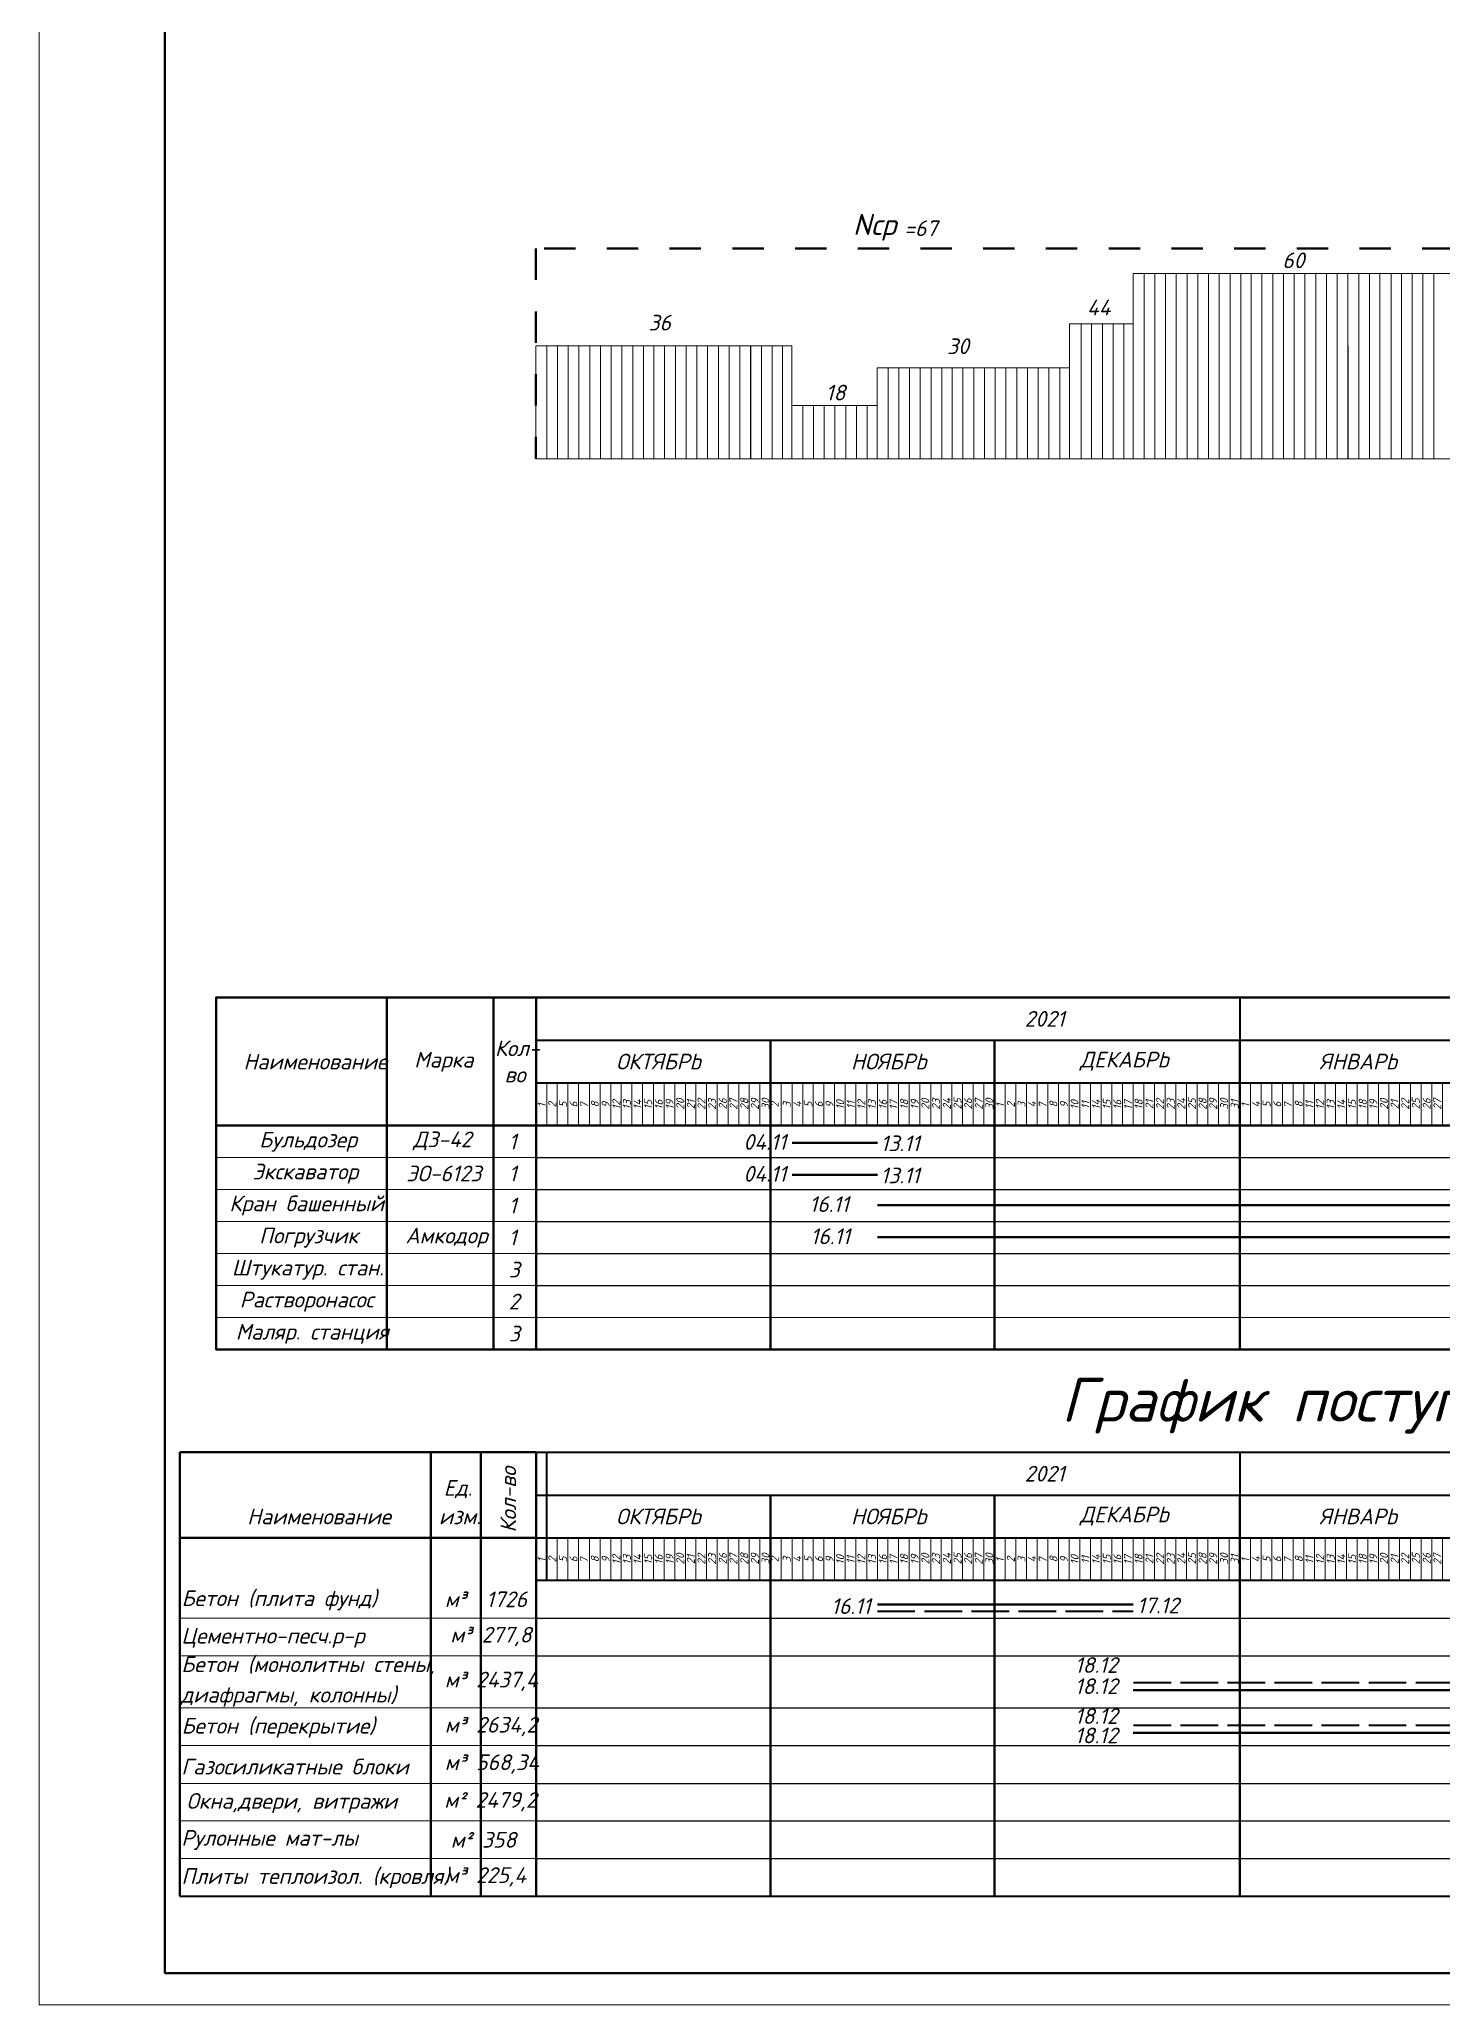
# Model space of a CAD drawing. Header units: millimetres. Extents: x 2279 to 5236, y 896 to 2828.
# Drawn here: x 2279.1 to 2502.8, y 1403.1 to 1716.2 of the extents above; entities that cross this region are included whole.
import ezdxf

# ---------------------------------------------------------------- set-up
doc = ezdxf.new("R2010")
doc.units = ezdxf.units.MM
doc.linetypes.add('1 Граница асфальта 2-1', pattern=[1.5, 0.5, -0.5, 0.5])
doc.linetypes.add('ACAD_ISO02W100', pattern=[15, 12, -3])
for name, color, linetype in [('PDF _!!ОСНОВНАЯ', 7, 'Continuous'), ('PDF _!!ТОНКАЯ', 7, 'Continuous'), ('PDF _0', 7, 'Continuous'), ('PDF _Текст', 7, 'Continuous')]:
    doc.layers.add(name, color=color, linetype=linetype)
doc.layers.add('Тонкие', color=83, linetype='Continuous', lineweight=15)
doc.styles.add('PDF ISOCPEUR Italic', font='isocpeui.ttf')

msp = doc.modelspace()

# ---------------------------------------------------------------- linework, layer by layer
at = {"linetype": '1 Граница асфальта 2-1', "lineweight": 50, "ltscale": 10}
for p, q in [((2934.59, 1682.89), (2358.28, 1682.89)), ((2358.28, 1682.89), (2358.28, 1649.41))]:
    msp.add_line(p, q, dxfattribs=at)
at = {"lineweight": 20, "ltscale": 10}
for p, q in [((2453.52, 1649.41), (2453.52, 1678.91)), ((2453.52, 1678.91), (2506.24, 1678.91)), ((2460.35, 1649.41), (2460.35, 1678.91)), ((2467.19, 1649.41), (2467.19, 1678.91)), ((2474.03, 1649.41), (2474.03, 1678.91)), ((2480.86, 1649.41), (2480.86, 1678.91)), ((2486.01, 1649.41), (2486.01, 1678.91)), ((2499.68, 1649.41), (2499.68, 1678.91)), ((2443.35, 1670.91), (2443.35, 1649.41)), ((2443.35, 1649.41), (2443.35, 1670.91)), ((2443.35, 1670.91), (2453.52, 1670.91)), ((2445.18, 1649.41), (2445.18, 1670.91)), ((2358.28, 1649.41), (2358.28, 1667.41)), ((2358.28, 1667.41), (2399.09, 1667.41)), ((2365.12, 1649.41), (2365.12, 1667.41)), ((2371.96, 1649.41), (2371.96, 1667.41)), ((2378.8, 1649.41), (2378.8, 1667.41)), ((2385.63, 1649.41), (2385.63, 1667.41)), ((2390.78, 1649.41), (2390.78, 1667.41)), ((2399.09, 1667.41), (2399.09, 1649.41)), ((2399.09, 1649.41), (2399.09, 1667.41)), ((2419.52, 1649.41), (2419.52, 1663.91)), ((2426.36, 1649.41), (2426.36, 1663.91)), ((2433.2, 1649.41), (2433.2, 1663.91)), ((2440.03, 1649.41), (2440.03, 1663.91)), ((2399.09, 1649.41), (2399.09, 1657.91)), ((2399.09, 1657.91), (2412.68, 1657.91)), ((2405.93, 1649.41), (2405.93, 1657.91)), ((2358.28, 1649.41), (2934.59, 1649.41))]:
    msp.add_line(p, q, dxfattribs=at)
at = {"linetype": 'ACAD_ISO02W100', "lineweight": 20, "ltscale": 10}
for p, q in [((2412.68, 1649.41), (2412.68, 1663.91)), ((2412.68, 1663.91), (2422.89, 1663.91)), ((2422.89, 1663.91), (2443.35, 1663.91))]:
    msp.add_line(p, q, dxfattribs=at)
at = {"lineweight": 53, "ltscale": 10}
for p, q in [((2358.31, 1491.09), (2301.49, 1491.09)), ((2301.49, 1420.35), (2301.49, 1491.09)), ((2358.31, 1477.46), (2301.49, 1477.46))]:
    msp.add_line(p, q, dxfattribs=at)
at = {"linetype": 'ACAD_ISO02W100', "lineweight": 40, "ltscale": 0.5}
for p, q in [((2412.71, 1465.77), (2453.52, 1465.77)), ((2453.54, 1454.41), (2598, 1454.41)), ((2453.54, 1447.63), (2598, 1447.63))]:
    msp.add_line(p, q, dxfattribs=at)
at = {"layer": 'PDF _!!ОСНОВНАЯ', "lineweight": 50}
msp.add_lwpolyline([(2299.1, 1408.07), (3115.1, 1408.07), (3115.1, 1992.03), (2299.1, 1992.03)], close=True, dxfattribs=at)
for points in [[(2395.69, 1556.75), (2395.69, 1507.47)], [(2431.37, 1556.75), (2431.37, 1507.47)], [(2470.49, 1556.75), (2470.49, 1507.47)], [(2412.71, 1540.41), (2399.12, 1540.41)], [(2412.71, 1535.28), (2399.12, 1535.28)], [(2647.28, 1530.46), (2412.71, 1530.46)], [(2830.89, 1525.38), (2412.71, 1525.38)], [(2395.69, 1484.27), (2395.69, 1420.35)], [(2395.69, 1484.27), (2395.69, 1434.99)], [(2431.37, 1484.27), (2431.37, 1420.35)], [(2470.49, 1484.27), (2470.49, 1420.35)], [(2412.71, 1466.83), (2453.52, 1466.83)], [(2453.52, 1453.2), (2598, 1453.2)], [(2453.52, 1446.41), (2598, 1446.41)]]:
    msp.add_lwpolyline(points, dxfattribs=at)
at = {"layer": 'PDF _!!ТОНКАЯ', "lineweight": 50}
msp.add_lwpolyline([(2965.22, 1507.47), (2307.29, 1507.47), (2307.29, 1563.56), (2965.22, 1563.56)], close=True, dxfattribs=at)
for points in [[(2334.51, 1563.56), (2334.51, 1507.47)], [(2351.49, 1563.56), (2351.49, 1507.47)], [(2358.31, 1563.56), (2358.31, 1507.47)], [(2307.29, 1543.16), (2965.22, 1543.16)], [(2341.5, 1491.09), (2341.5, 1420.35)], [(2349.5, 1491.09), (2349.5, 1420.35)], [(2358.31, 1491.09), (2358.31, 1420.35)]]:
    msp.add_lwpolyline(points, dxfattribs=at)
at = {"layer": 'PDF _!!ТОНКАЯ', "lineweight": 40}
for points in [[(2965.22, 1543.16), (2358.31, 1543.16), (2358.31, 1549.98), (2358.31, 1563.56), (2965.22, 1563.56)], [(2914.2, 1470.68), (2360, 1470.68), (2360, 1477.5), (2360, 1491.09), (2914.2, 1491.09)]]:
    msp.add_lwpolyline(points, close=True, dxfattribs=at)
for points in [[(2470.49, 1563.56), (2470.49, 1543.16)], [(2358.31, 1556.75), (2965.22, 1556.75)], [(2358.31, 1549.98), (2965.22, 1549.98)], [(2301.49, 1420.35), (2914.2, 1420.35), (2914.2, 1470.68), (2358.31, 1470.68), (2358.31, 1477.46), (2358.31, 1491.09), (2914.2, 1491.09), (2914.2, 1470.68)], [(2470.49, 1491.09), (2470.49, 1470.68)], [(2358.31, 1484.27), (2912.51, 1484.27)], [(2360, 1484.27), (2914.2, 1484.27)], [(2358.31, 1477.46), (2912.51, 1477.46)], [(2360, 1477.46), (2914.2, 1477.5)]]:
    msp.add_lwpolyline(points, dxfattribs=at)
at = {"layer": 'PDF _!!ТОНКАЯ', "lineweight": 20}
for points in [[(2307.29, 1538.08), (2358.31, 1538.08)], [(2307.29, 1532.96), (2358.31, 1532.96)], [(2307.29, 1527.88), (2358.31, 1527.88)], [(2307.29, 1522.75), (2358.31, 1522.75)], [(2307.29, 1517.67), (2358.31, 1517.67)], [(2307.29, 1512.55), (2965.22, 1512.55)], [(2301.49, 1464.67), (2358.31, 1464.67)], [(2301.49, 1458.66), (2358.31, 1458.66)], [(2301.49, 1450.36), (2358.31, 1450.36)], [(2301.49, 1444.35), (2358.31, 1444.35)], [(2301.49, 1438.34), (2358.31, 1438.34)], [(2301.49, 1432.37), (2358.31, 1432.37)], [(2301.49, 1426.36), (2358.31, 1426.36)]]:
    msp.add_lwpolyline(points, dxfattribs=at)
at = {"layer": 'PDF _!!ТОНКАЯ', "lineweight": 25}
for points in [[(2358.31, 1538.08), (2965.22, 1538.08)], [(2358.31, 1532.96), (2965.22, 1532.96)], [(2358.31, 1527.88), (2965.22, 1527.88)], [(2358.31, 1522.75), (2965.22, 1522.75)], [(2358.31, 1517.67), (2965.22, 1517.67)], [(2358.31, 1464.67), (2912.51, 1464.67)], [(2358.31, 1458.66), (2912.51, 1458.66)], [(2358.31, 1450.36), (2912.51, 1450.36)], [(2358.31, 1444.35), (2912.51, 1444.35)], [(2358.31, 1438.34), (2912.51, 1438.34)], [(2358.31, 1432.37), (2912.51, 1432.37)], [(2358.31, 1426.36), (2912.51, 1426.36)]]:
    msp.add_lwpolyline(points, dxfattribs=at)
at = {"layer": 'PDF _0', "lineweight": 20}
for points in [[(2455.27, 1649.41), (2455.27, 1656.19), (2455.27, 1678.91)], [(2456.97, 1649.41), (2456.97, 1656.19), (2456.97, 1678.91)], [(2458.66, 1649.41), (2458.66, 1656.19), (2458.66, 1678.91)], [(2460.35, 1649.41), (2460.35, 1656.19), (2460.35, 1678.91)], [(2462.11, 1649.41), (2462.11, 1656.19), (2462.11, 1678.91)], [(2463.8, 1649.41), (2463.8, 1656.19), (2463.8, 1678.91)], [(2465.5, 1649.41), (2465.5, 1656.19), (2465.5, 1678.91)], [(2467.19, 1649.41), (2467.19, 1656.19), (2467.19, 1678.91)], [(2468.95, 1649.41), (2468.95, 1656.19), (2468.95, 1678.91)], [(2470.64, 1649.41), (2470.64, 1656.19), (2470.64, 1678.91)], [(2472.33, 1649.41), (2472.33, 1656.19), (2472.33, 1678.91)], [(2474.03, 1649.41), (2474.03, 1656.19), (2474.03, 1678.91)], [(2475.78, 1649.41), (2475.78, 1656.19), (2475.78, 1678.91)], [(2477.48, 1649.41), (2477.48, 1656.19), (2477.48, 1678.91)], [(2479.17, 1649.41), (2479.17, 1656.19), (2479.17, 1678.91)], [(2480.86, 1649.41), (2480.86, 1656.19), (2480.86, 1678.91)], [(2482.62, 1649.41), (2482.62, 1656.19), (2482.62, 1678.91)], [(2484.31, 1649.41), (2484.31, 1656.19), (2484.31, 1678.91)], [(2486.01, 1649.41), (2486.01, 1656.19), (2486.01, 1678.91)], [(2487.7, 1649.41), (2487.7, 1656.19), (2487.7, 1678.91)], [(2489.46, 1649.41), (2489.46, 1656.19), (2489.46, 1678.91)], [(2491.15, 1649.41), (2491.15, 1656.19), (2491.15, 1678.91)], [(2492.84, 1649.41), (2492.84, 1656.19), (2492.84, 1678.91)], [(2494.6, 1649.41), (2494.6, 1656.19), (2494.6, 1678.91)], [(2496.3, 1649.41), (2496.3, 1656.19), (2496.3, 1678.91)], [(2497.99, 1649.41), (2497.99, 1656.19), (2497.99, 1678.91)], [(2499.68, 1649.41), (2499.68, 1656.19), (2499.68, 1678.91)], [(2501.44, 1649.41), (2501.44, 1656.19), (2501.44, 1678.91)], [(2445.18, 1649.41), (2445.18, 1656.19), (2445.18, 1670.91)], [(2446.87, 1649.41), (2446.87, 1656.19), (2446.87, 1670.91)], [(2448.63, 1649.41), (2448.63, 1656.19), (2448.63, 1670.91)], [(2450.32, 1649.41), (2450.32, 1656.19), (2450.32, 1670.91)], [(2452.01, 1649.41), (2452.01, 1656.19), (2452.01, 1670.91)], [(2360.04, 1649.41), (2360.04, 1656.19), (2360.04, 1667.41)], [(2361.73, 1649.41), (2361.73, 1656.19), (2361.73, 1667.41)], [(2363.43, 1649.41), (2363.43, 1656.19), (2363.43, 1667.41)], [(2365.12, 1649.41), (2365.12, 1656.19), (2365.12, 1667.41)], [(2366.88, 1649.41), (2366.88, 1656.19), (2366.88, 1667.41)], [(2368.57, 1649.41), (2368.57, 1656.19), (2368.57, 1667.41)], [(2370.26, 1649.41), (2370.26, 1656.19), (2370.26, 1667.41)], [(2371.96, 1649.41), (2371.96, 1656.19), (2371.96, 1667.41)], [(2373.71, 1649.41), (2373.71, 1656.19), (2373.71, 1667.41)], [(2375.41, 1649.41), (2375.41, 1656.19), (2375.41, 1667.41)], [(2377.1, 1649.41), (2377.1, 1656.19), (2377.1, 1667.41)], [(2378.8, 1649.41), (2378.8, 1656.19), (2378.8, 1667.41)], [(2380.55, 1649.41), (2380.55, 1656.19), (2380.55, 1667.41)], [(2382.25, 1649.41), (2382.25, 1656.19), (2382.25, 1667.41)], [(2383.94, 1649.41), (2383.94, 1656.19), (2383.94, 1667.41)], [(2385.63, 1649.41), (2385.63, 1656.19), (2385.63, 1667.41)], [(2387.39, 1649.41), (2387.39, 1656.19), (2387.39, 1667.41)], [(2389.08, 1649.41), (2389.08, 1656.19), (2389.08, 1667.41)], [(2390.78, 1649.41), (2390.78, 1656.19), (2390.78, 1667.41)], [(2392.47, 1649.41), (2392.47, 1656.19), (2392.47, 1667.41)], [(2392.53, 1649.41), (2392.53, 1656.19), (2392.53, 1667.41)], [(2394.23, 1649.41), (2394.23, 1656.19), (2394.23, 1667.41)], [(2395.92, 1649.41), (2395.92, 1656.19), (2395.92, 1667.41)], [(2397.61, 1649.41), (2397.61, 1656.19), (2397.61, 1667.41)], [(2487.76, 1649.41), (2487.76, 1656.19), (2487.76, 1667.41)], [(2414.44, 1649.41), (2414.44, 1656.19), (2414.44, 1663.91)], [(2416.13, 1649.41), (2416.13, 1656.19), (2416.13, 1663.91)], [(2417.83, 1649.41), (2417.83, 1656.19), (2417.83, 1663.91)], [(2419.52, 1649.41), (2419.52, 1656.19), (2419.52, 1663.91)], [(2421.28, 1649.41), (2421.28, 1656.19), (2421.28, 1663.91)], [(2422.97, 1649.41), (2422.97, 1656.19), (2422.97, 1663.91)], [(2424.66, 1649.41), (2424.66, 1656.19), (2424.66, 1663.91)], [(2426.36, 1649.41), (2426.36, 1656.19), (2426.36, 1663.91)], [(2428.11, 1649.41), (2428.11, 1656.19), (2428.11, 1663.91)], [(2429.81, 1649.41), (2429.81, 1656.19), (2429.81, 1663.91)], [(2431.5, 1649.41), (2431.5, 1656.19), (2431.5, 1663.91)], [(2433.2, 1649.41), (2433.2, 1656.19), (2433.2, 1663.91)], [(2434.95, 1649.41), (2434.95, 1656.19), (2434.95, 1663.91)], [(2436.65, 1649.41), (2436.65, 1656.19), (2436.65, 1663.91)], [(2438.34, 1649.41), (2438.34, 1656.19), (2438.34, 1663.91)], [(2440.03, 1649.41), (2440.03, 1656.19), (2440.03, 1663.91)], [(2441.79, 1649.41), (2441.79, 1656.19), (2441.79, 1663.91)], [(2400.85, 1649.41), (2400.85, 1656.19), (2400.85, 1657.91)], [(2402.54, 1649.41), (2402.54, 1656.19), (2402.54, 1657.91)], [(2404.24, 1649.41), (2404.24, 1656.19), (2404.24, 1657.91)], [(2405.93, 1649.41), (2405.93, 1656.19), (2405.93, 1657.91)], [(2407.69, 1649.41), (2407.69, 1656.19), (2407.69, 1657.91)], [(2409.38, 1649.41), (2409.38, 1656.19), (2409.38, 1657.91)], [(2411.08, 1649.41), (2411.08, 1656.19), (2411.08, 1657.91)], [(2360, 1543.16), (2360, 1549.98)], [(2361.69, 1543.16), (2361.69, 1549.98)], [(2363.39, 1543.16), (2363.39, 1549.98)], [(2365.08, 1543.16), (2365.08, 1549.98)], [(2366.81, 1543.16), (2366.81, 1549.98)], [(2368.51, 1543.16), (2368.51, 1549.98)], [(2370.2, 1543.16), (2370.2, 1549.98)], [(2371.89, 1543.16), (2371.89, 1549.98)], [(2373.59, 1543.16), (2373.59, 1549.98)], [(2375.28, 1543.16), (2375.28, 1549.98)], [(2377.02, 1543.16), (2377.02, 1549.98)], [(2378.71, 1543.16), (2378.71, 1549.98)], [(2380.4, 1543.16), (2380.4, 1549.98)], [(2382.1, 1543.16), (2382.1, 1549.98)], [(2383.79, 1543.16), (2383.79, 1549.98)], [(2385.48, 1543.16), (2385.48, 1549.98)], [(2387.18, 1543.16), (2387.18, 1549.98)], [(2388.91, 1543.16), (2388.91, 1549.98)], [(2390.61, 1543.16), (2390.61, 1549.98)], [(2392.3, 1543.16), (2392.3, 1549.98)], [(2393.99, 1543.16), (2393.99, 1549.98)], [(2397.38, 1543.16), (2397.38, 1549.98)], [(2399.12, 1543.16), (2399.12, 1549.98)], [(2400.81, 1543.16), (2400.81, 1549.98)], [(2402.5, 1543.16), (2402.5, 1549.98)], [(2404.2, 1543.16), (2404.2, 1549.98)], [(2405.89, 1543.16), (2405.89, 1549.98)], [(2407.58, 1543.16), (2407.58, 1549.98)], [(2409.28, 1543.16), (2409.28, 1549.98)], [(2411.01, 1543.16), (2411.01, 1549.98)], [(2412.71, 1543.16), (2412.71, 1549.98)], [(2414.4, 1543.16), (2414.4, 1549.98)], [(2416.09, 1543.16), (2416.09, 1549.98)], [(2417.79, 1543.16), (2417.79, 1549.98)], [(2419.48, 1543.16), (2419.48, 1549.98)], [(2421.21, 1543.16), (2421.21, 1549.98)], [(2422.91, 1543.16), (2422.91, 1549.98)], [(2424.6, 1543.16), (2424.6, 1549.98)], [(2426.29, 1543.16), (2426.29, 1549.98)], [(2427.99, 1543.16), (2427.99, 1549.98)], [(2429.68, 1543.16), (2429.68, 1549.98)], [(2431.37, 1543.16), (2431.37, 1549.98)], [(2433.11, 1543.16), (2433.11, 1549.98), (2433.11, 1549.98)], [(2434.8, 1543.16), (2434.8, 1549.98)], [(2436.5, 1543.16), (2436.5, 1549.98)], [(2438.19, 1543.16), (2438.19, 1549.98)], [(2439.88, 1543.16), (2439.88, 1549.98)], [(2441.58, 1543.16), (2441.58, 1549.98)], [(2443.31, 1543.16), (2443.31, 1549.98)], [(2445.01, 1543.16), (2445.01, 1549.98)], [(2446.7, 1543.16), (2446.7, 1549.98)], [(2448.39, 1543.16), (2448.39, 1549.98)], [(2450.09, 1543.16), (2450.09, 1549.98)], [(2451.78, 1543.16), (2451.78, 1549.98)], [(2453.52, 1543.16), (2453.52, 1549.98)], [(2455.21, 1543.16), (2455.21, 1549.98)], [(2456.9, 1543.16), (2456.9, 1549.98)], [(2458.6, 1543.16), (2458.6, 1549.98)], [(2460.29, 1543.16), (2460.29, 1549.98)], [(2461.98, 1543.16), (2461.98, 1549.98)], [(2463.68, 1543.16), (2463.68, 1549.98)], [(2465.41, 1543.16), (2465.41, 1549.98)], [(2467.11, 1543.16), (2467.11, 1549.98)], [(2468.8, 1543.16), (2468.8, 1549.98), (2468.8, 1549.98)], [(2470.49, 1543.16), (2470.49, 1549.98)], [(2472.19, 1543.16), (2472.19, 1549.98)], [(2473.88, 1543.16), (2473.88, 1549.98)], [(2475.61, 1543.16), (2475.61, 1549.98)], [(2477.31, 1543.16), (2477.31, 1549.98)], [(2479, 1543.16), (2479, 1549.98)], [(2480.69, 1543.16), (2480.69, 1549.98)], [(2482.39, 1543.16), (2482.39, 1549.98)], [(2484.08, 1543.16), (2484.08, 1549.98)], [(2485.77, 1543.16), (2485.77, 1549.98)], [(2487.51, 1543.16), (2487.51, 1549.98)], [(2489.2, 1543.16), (2489.2, 1549.98)], [(2490.9, 1543.16), (2490.9, 1549.98)], [(2492.59, 1543.16), (2492.59, 1549.98)], [(2494.28, 1543.16), (2494.28, 1549.98)], [(2495.98, 1543.16), (2495.98, 1549.98)], [(2497.71, 1543.16), (2497.71, 1549.98)], [(2499.41, 1543.16), (2499.41, 1549.98)], [(2501.1, 1543.16), (2501.1, 1549.98)], [(2502.79, 1543.16), (2502.79, 1549.98)], [(2360, 1470.68), (2360, 1477.5)], [(2361.69, 1470.68), (2361.69, 1477.5)], [(2363.39, 1470.68), (2363.39, 1477.5)], [(2365.08, 1470.68), (2365.08, 1477.5)], [(2366.81, 1470.68), (2366.81, 1477.5)], [(2368.51, 1470.68), (2368.51, 1477.5)], [(2370.2, 1470.68), (2370.2, 1477.5)], [(2371.89, 1470.68), (2371.89, 1477.5)], [(2373.59, 1470.68), (2373.59, 1477.5)], [(2375.28, 1470.68), (2375.28, 1477.5)], [(2377.02, 1470.68), (2377.02, 1477.5)], [(2378.71, 1470.68), (2378.71, 1477.5)], [(2380.4, 1470.68), (2380.4, 1477.5)], [(2382.1, 1470.68), (2382.1, 1477.5)], [(2383.79, 1470.68), (2383.79, 1477.5)], [(2385.48, 1470.68), (2385.48, 1477.5)], [(2387.18, 1470.68), (2387.18, 1477.5)], [(2388.91, 1470.68), (2388.91, 1477.5)], [(2390.61, 1470.68), (2390.61, 1477.5)], [(2392.3, 1470.68), (2392.3, 1477.5)], [(2393.99, 1470.68), (2393.99, 1477.5)], [(2397.38, 1470.68), (2397.38, 1477.5)], [(2399.12, 1470.68), (2399.12, 1477.5)], [(2400.81, 1470.68), (2400.81, 1477.5)], [(2402.5, 1470.68), (2402.5, 1477.5)], [(2404.2, 1470.68), (2404.2, 1477.5)], [(2405.89, 1470.68), (2405.89, 1477.5)], [(2407.58, 1470.68), (2407.58, 1477.5)], [(2409.28, 1470.68), (2409.28, 1477.5)], [(2411.01, 1470.68), (2411.01, 1477.5)], [(2412.71, 1470.68), (2412.71, 1477.5)], [(2414.4, 1470.68), (2414.4, 1477.5)], [(2416.09, 1470.68), (2416.09, 1477.5)], [(2417.79, 1470.68), (2417.79, 1477.5)], [(2419.48, 1470.68), (2419.48, 1477.5)], [(2421.21, 1470.68), (2421.21, 1477.5)], [(2422.91, 1470.68), (2422.91, 1477.5)], [(2424.6, 1470.68), (2424.6, 1477.5)], [(2426.29, 1470.68), (2426.29, 1477.5)], [(2427.99, 1470.68), (2427.99, 1477.5)], [(2429.68, 1470.68), (2429.68, 1477.5)], [(2431.37, 1470.68), (2431.37, 1477.5)], [(2433.11, 1470.68), (2433.11, 1477.5), (2433.11, 1477.5)], [(2434.8, 1470.68), (2434.8, 1477.5)], [(2436.5, 1470.68), (2436.5, 1477.5)], [(2438.19, 1470.68), (2438.19, 1477.5)], [(2439.88, 1470.68), (2439.88, 1477.5)], [(2441.58, 1470.68), (2441.58, 1477.5)], [(2443.31, 1470.68), (2443.31, 1477.5)], [(2445.01, 1470.68), (2445.01, 1477.5)], [(2446.7, 1470.68), (2446.7, 1477.5)], [(2448.39, 1470.68), (2448.39, 1477.5)], [(2450.09, 1470.68), (2450.09, 1477.5)], [(2451.78, 1470.68), (2451.78, 1477.5)], [(2453.52, 1470.68), (2453.52, 1477.5)], [(2455.21, 1470.68), (2455.21, 1477.5)], [(2456.9, 1470.68), (2456.9, 1477.5)], [(2458.6, 1470.68), (2458.6, 1477.5)], [(2460.29, 1470.68), (2460.29, 1477.5)], [(2461.98, 1470.68), (2461.98, 1477.5)], [(2463.68, 1470.68), (2463.68, 1477.5)], [(2465.41, 1470.68), (2465.41, 1477.5)], [(2467.11, 1470.68), (2467.11, 1477.5)], [(2468.8, 1470.68), (2468.8, 1477.5), (2468.8, 1477.5)], [(2470.49, 1470.68), (2470.49, 1477.5)], [(2472.19, 1470.68), (2472.19, 1477.5)], [(2473.88, 1470.68), (2473.88, 1477.5)], [(2475.61, 1470.68), (2475.61, 1477.5)], [(2477.31, 1470.68), (2477.31, 1477.5)], [(2479, 1470.68), (2479, 1477.5)], [(2480.69, 1470.68), (2480.69, 1477.5)], [(2482.39, 1470.68), (2482.39, 1477.5)], [(2484.08, 1470.68), (2484.08, 1477.5)], [(2485.77, 1470.68), (2485.77, 1477.5)], [(2487.51, 1470.68), (2487.51, 1477.5)], [(2489.2, 1470.68), (2489.2, 1477.5)], [(2490.9, 1470.68), (2490.9, 1477.5)], [(2492.59, 1470.68), (2492.59, 1477.5)], [(2494.28, 1470.68), (2494.28, 1477.5)], [(2495.98, 1470.68), (2495.98, 1477.5)], [(2497.71, 1470.68), (2497.71, 1477.5)], [(2499.41, 1470.68), (2499.41, 1477.5)], [(2501.1, 1470.68), (2501.1, 1477.5)], [(2502.79, 1470.68), (2502.79, 1477.5)]]:
    msp.add_lwpolyline(points, dxfattribs=at)
for points in [[(2395.69, 1549.98), (2965.22, 1549.98), (2965.22, 1543.16), (2395.69, 1543.16)], [(2358.31, 1477.46), (2395.69, 1477.46), (2395.69, 1470.68), (2358.31, 1470.68)], [(2395.69, 1477.46), (2914.2, 1477.49), (2914.2, 1470.68), (2395.69, 1470.68)]]:
    msp.add_lwpolyline(points, close=True, dxfattribs=at)
at = {"layer": 'Тонкие', "color": 7}
for p, q in [((2279.1, 1403.07), (2279.1, 1997.07)), ((3120.1, 1403.07), (2279.1, 1403.07))]:
    msp.add_line(p, q, dxfattribs=at)

# ---------------------------------------------------------------- texts
at = {"layer": 'PDF _Текст', "attachment_point": 7, "style": 'PDF ISOCPEUR Italic'}
for s, insert, char_height in [('Nср', (2408.82, 1684.15), 3.348), ('=67', (2417.01, 1684.88), 2.5), ('60', (2477.27, 1679.77), 2.5), ('36', (2376.22, 1669.84), 2.5), ('44', (2446.13, 1672.25), 2.5), ('30', (2423.83, 1666.08), 2.5), ('18', (2404.47, 1658.69), 2.5), ('2021', (2436.19, 1558.91), 2.5), ('Кол-', (2351.74, 1554.21), 2.5), ('Наименование', (2311.65, 1552.09), 2.4999), ('Марка', (2338.87, 1551.72), 2.5), ('ОКТЯБРЬ', (2371.05, 1552.09), 2.5), ('НОЯБРЬ', (2408.51, 1552.09), 2.5), ('ДЕКАБРЬ', (2445.01, 1551.89), 2.5), ('ЯНВАРЬ', (2483.19, 1552.09), 2.5), ('во', (2353.27, 1550.02), 2.5), ('Бульдозер', (2314.15, 1538.98), 2.5), ('ДЗ-42', (2338.7, 1539.19), 2.5), ('1', (2353.94, 1539.35), 2.5), ('04.11', (2391.36, 1539.29), 2.5), ('13.11', (2413.21, 1539.07), 2.5), ('Экскаватор', (2313.09, 1533.9), 2.5), ('ЭО-6123', (2337.6, 1534.27), 2.5), ('1', (2353.94, 1534.27), 2.5), ('04.11', (2391.36, 1534.21), 2.5), ('13.11', (2413.21, 1533.95), 2.5), ('Кран башенный', (2309.4, 1528.82), 2.4999), ('1', (2353.94, 1529.15), 2.5), ('16.11', (2401.87, 1529.38), 2.5), ('Погрузчик', (2314.15, 1523.7), 2.5), ('Амкодор', (2337.48, 1523.7), 2.5), ('1', (2353.94, 1524.07), 2.5), ('16.11', (2402.05, 1524.26), 2.5), ('Штукатур. стан.', (2309.79, 1518.58), 2.4999), ('3', (2353.94, 1518.94), 2.5), ('Растворонасос', (2311.06, 1513.49), 2.4999), ('2', (2353.94, 1513.86), 2.5), ('Маляр. станция', (2310.42, 1508.37), 2.4999), ('3', (2353.94, 1508.74), 2.5), ('График поступления на объект и расхода строительных материалов, изделий и конструкций', (2442, 1494.07), 6.9997), ('2021', (2436.19, 1486.43), 2.5), ('Ед.', (2343.57, 1483.77), 2.5), ('Наименование', (2312.24, 1479.61), 2.4999), ('изм.', (2342.81, 1479.62), 2.5), ('ОКТЯБРЬ', (2371.05, 1479.61), 2.5), ('НОЯБРЬ', (2408.51, 1479.61), 2.5), ('ДЕКАБРЬ', (2445.01, 1479.41), 2.5), ('ЯНВАРЬ', (2483.19, 1479.61), 2.5), ('Бетон (плита фунд)', (2301.79, 1465.91), 2.4999), ('м³  1726', (2343.74, 1466.41), 2.5), ('16.11', (2405.34, 1465.33), 2.5), ('17.12', (2454.1, 1465.43), 2.5), ('Цементно-песч.р-р ', (2301.75, 1459.94), 2.4999), ('м³ 277,8', (2344.63, 1460.19), 2.5), ('Бетон (монолитны стены,', (2301.75, 1455.49), 2.4999), ('18.12', (2444.18, 1455.94), 2.5), ('диафрагмы, колонны)', (2301.66, 1450.54), 2.4999), ('м³ 2437,4', (2343.74, 1453.04), 2.5), ('18.12', (2444.18, 1452.57), 2.5), ('18.12', (2444.18, 1447.81), 2.5), ('Бетон (перекрытие)', (2301.79, 1445.59), 2.4999), ('м³ 2634,2', (2343.74, 1445.84), 2.5), ('18.12', (2444.18, 1444.72), 2.5), ('Газосиликатные блоки', (2301.75, 1439.75), 2.4999), ('м³ 568,34', (2343.74, 1439.87), 2.5), ('Окна,двери, витражи ', (2302.55, 1433.6), 2.4999), ('м² 2479,2', (2343.66, 1433.86), 2.5), ('Рулонные мат-лы', (2301.75, 1427.72), 2.4999), ('м² 358', (2344.69, 1428.09), 2.5), ('Плиты теплоизол. (кровля)', (2301.75, 1421.63), 2.4999), ('м³ 225,4', (2343.74, 1421.88), 2.5)]:
    msp.add_mtext(s, dxfattribs=dict(at, insert=insert, char_height=char_height))
at = {"layer": 'PDF _Текст', "attachment_point": 7, "rotation": 90, "style": 'PDF ISOCPEUR Italic'}
for s, insert, char_height in [('2', (2361.52, 1546.04), 1.27), ('5', (2363.22, 1546.04), 1.27), ('8', (2368.3, 1546.04), 1.27), ('9', (2370.03, 1546), 1.27), ('12', (2371.73, 1545.7), 1.275), ('13', (2373.42, 1545.7), 1.275), ('14', (2375.11, 1545.7), 1.275), ('15', (2376.81, 1545.7), 1.275), ('16', (2378.5, 1545.7), 1.275), ('19', (2380.23, 1545.7), 1.275), ('20', (2381.93, 1545.7), 1.275), ('21', (2383.62, 1545.74), 1.275), ('22', (2385.31, 1545.66), 1.275), ('23', (2387.01, 1545.66), 1.275), ('26', (2388.7, 1545.7), 1.275), ('27', (2390.41, 1545.66), 1.275), ('28', (2392.13, 1545.66), 1.275), ('29', (2393.82, 1545.66), 1.275), ('30', (2395.52, 1545.7), 1.275), ('2', (2397, 1546.04), 1.27), ('3', (2398.9, 1546.04), 1.27), ('4', (2400.6, 1546.04), 1.27), ('5', (2402.33, 1546.04), 1.27), ('9', (2405.72, 1546), 1.27), ('10', (2407.41, 1545.7), 1.275), ('11', (2409.11, 1545.78), 1.275), ('12', (2410.8, 1545.7), 1.275), ('13', (2412.49, 1545.7), 1.275), ('16', (2414.23, 1545.7), 1.275), ('17', (2415.93, 1545.66), 1.275), ('18', (2417.62, 1545.7), 1.275), ('19', (2419.31, 1545.7), 1.275), ('20', (2421, 1545.7), 1.275), ('23', (2422.7, 1545.66), 1.275), ('24', (2424.43, 1545.7), 1.275), ('25', (2426.13, 1545.7), 1.275), ('26', (2427.82, 1545.7), 1.275), ('27', (2429.52, 1545.66), 1.275), ('30', (2431.21, 1545.7), 1.275), ('2', (2434.63, 1546.04), 1.27), ('3', (2436.33, 1546.04), 1.27), ('4', (2438.02, 1546.04), 1.27), ('8', (2441.41, 1546.04), 1.27), ('9', (2443.1, 1546), 1.27), ('10', (2444.79, 1545.7), 1.275), ('11', (2446.53, 1545.78), 1.275), ('14', (2448.22, 1545.7), 1.275), ('15', (2449.92, 1545.7), 1.275), ('16', (2451.61, 1545.7), 1.275), ('17', (2453.31, 1545.66), 1.275), ('18', (2455, 1545.7), 1.275), ('21', (2456.73, 1545.74), 1.275), ('22', (2458.43, 1545.66), 1.275), ('23', (2460.12, 1545.66), 1.275), ('24', (2461.81, 1545.7), 1.275), ('25', (2463.51, 1545.7), 1.275), ('28', (2465.2, 1545.66), 1.275), ('29', (2466.89, 1545.66), 1.275), ('30', (2468.63, 1545.7), 1.275), ('31', (2470.32, 1545.74), 1.275), ('4', (2473.71, 1546.04), 1.27), ('5', (2475.4, 1546.04), 1.27), ('8', (2480.53, 1546.04), 1.27), ('11', (2482.22, 1545.78), 1.275), ('12', (2483.91, 1545.7), 1.275), ('13', (2485.61, 1545.7), 1.275), ('14', (2487.3, 1545.7), 1.275), ('15', (2489.03, 1545.7), 1.275), ('18', (2490.73, 1545.7), 1.275), ('19', (2492.42, 1545.7), 1.275), ('20', (2494.11, 1545.7), 1.275), ('21', (2495.81, 1545.74), 1.275), ('22', (2497.5, 1545.66), 1.275), ('25', (2499.19, 1545.7), 1.275), ('26', (2500.93, 1545.7), 1.275), ('27', (2502.63, 1545.66), 1.275), ('1', (2359.83, 1546.04), 1.27), ('6', (2364.91, 1546.04), 1.27), ('7', (2366.61, 1545.91), 1.27), ('6', (2404.03, 1546.04), 1.27), ('1', (2432.9, 1546.04), 1.27), ('7', (2439.72, 1545.91), 1.27), ('1', (2472.02, 1546.04), 1.27), ('6', (2477.1, 1546.04), 1.27), ('7', (2478.8, 1545.91), 1.27), ('Кол-во', (2355.13, 1478.3), 2.5), ('20', (2381.93, 1473.22), 1.275), ('22', (2385.31, 1473.18), 1.275), ('23', (2387.01, 1473.18), 1.275), ('26', (2388.7, 1473.22), 1.275), ('27', (2390.41, 1473.18), 1.275), ('28', (2392.13, 1473.18), 1.275), ('29', (2393.82, 1473.18), 1.275), ('30', (2395.52, 1473.22), 1.275), ('20', (2421, 1473.22), 1.275), ('23', (2422.7, 1473.18), 1.275), ('24', (2424.43, 1473.22), 1.275), ('25', (2426.13, 1473.22), 1.275), ('26', (2427.82, 1473.22), 1.275), ('27', (2429.52, 1473.18), 1.275), ('30', (2431.21, 1473.22), 1.275), ('22', (2458.43, 1473.18), 1.275), ('23', (2460.12, 1473.18), 1.275), ('24', (2461.81, 1473.22), 1.275), ('25', (2463.51, 1473.22), 1.275), ('28', (2465.2, 1473.18), 1.275), ('29', (2466.89, 1473.18), 1.275), ('30', (2468.63, 1473.22), 1.275), ('20', (2494.11, 1473.22), 1.275), ('22', (2497.5, 1473.18), 1.275), ('25', (2499.19, 1473.22), 1.275), ('26', (2500.93, 1473.22), 1.275), ('27', (2502.63, 1473.18), 1.275), ('1', (2359.83, 1473.56), 1.27), ('2', (2361.52, 1473.56), 1.27), ('5', (2363.22, 1473.56), 1.27), ('6', (2364.91, 1473.56), 1.27), ('7', (2366.61, 1473.43), 1.27), ('8', (2368.3, 1473.56), 1.27), ('9', (2370.03, 1473.52), 1.27), ('12', (2371.73, 1473.22), 1.275), ('13', (2373.42, 1473.22), 1.275), ('14', (2375.11, 1473.22), 1.275), ('15', (2376.81, 1473.22), 1.275), ('16', (2378.5, 1473.22), 1.275), ('19', (2380.23, 1473.22), 1.275), ('21', (2383.62, 1473.26), 1.275), ('2', (2397, 1473.56), 1.27), ('3', (2398.9, 1473.56), 1.27), ('4', (2400.6, 1473.56), 1.27), ('5', (2402.33, 1473.56), 1.27), ('6', (2404.03, 1473.56), 1.27), ('9', (2405.72, 1473.52), 1.27), ('10', (2407.41, 1473.22), 1.275), ('11', (2409.11, 1473.31), 1.275), ('12', (2410.8, 1473.22), 1.275), ('13', (2412.49, 1473.22), 1.275), ('16', (2414.23, 1473.22), 1.275), ('17', (2415.93, 1473.18), 1.275), ('18', (2417.62, 1473.22), 1.275), ('19', (2419.31, 1473.22), 1.275), ('1', (2432.9, 1473.56), 1.27), ('2', (2434.63, 1473.56), 1.27), ('3', (2436.33, 1473.56), 1.27), ('4', (2438.02, 1473.56), 1.27), ('7', (2439.72, 1473.43), 1.27), ('8', (2441.41, 1473.56), 1.27), ('9', (2443.1, 1473.52), 1.27), ('10', (2444.79, 1473.22), 1.275), ('11', (2446.53, 1473.31), 1.275), ('14', (2448.22, 1473.22), 1.275), ('15', (2449.92, 1473.22), 1.275), ('16', (2451.61, 1473.22), 1.275), ('17', (2453.31, 1473.18), 1.275), ('18', (2455, 1473.22), 1.275), ('21', (2456.73, 1473.26), 1.275), ('31', (2470.32, 1473.26), 1.275), ('1', (2472.02, 1473.56), 1.27), ('4', (2473.71, 1473.56), 1.27), ('5', (2475.4, 1473.56), 1.27), ('6', (2477.1, 1473.56), 1.27), ('7', (2478.8, 1473.43), 1.27), ('8', (2480.53, 1473.56), 1.27), ('11', (2482.22, 1473.31), 1.275), ('12', (2483.91, 1473.22), 1.275), ('13', (2485.61, 1473.22), 1.275), ('14', (2487.3, 1473.22), 1.275), ('15', (2489.03, 1473.22), 1.275), ('18', (2490.73, 1473.22), 1.275), ('19', (2492.42, 1473.22), 1.275), ('21', (2495.81, 1473.26), 1.275)]:
    msp.add_mtext(s, dxfattribs=dict(at, insert=insert, char_height=char_height))

doc.saveas('drawing.dxf')
